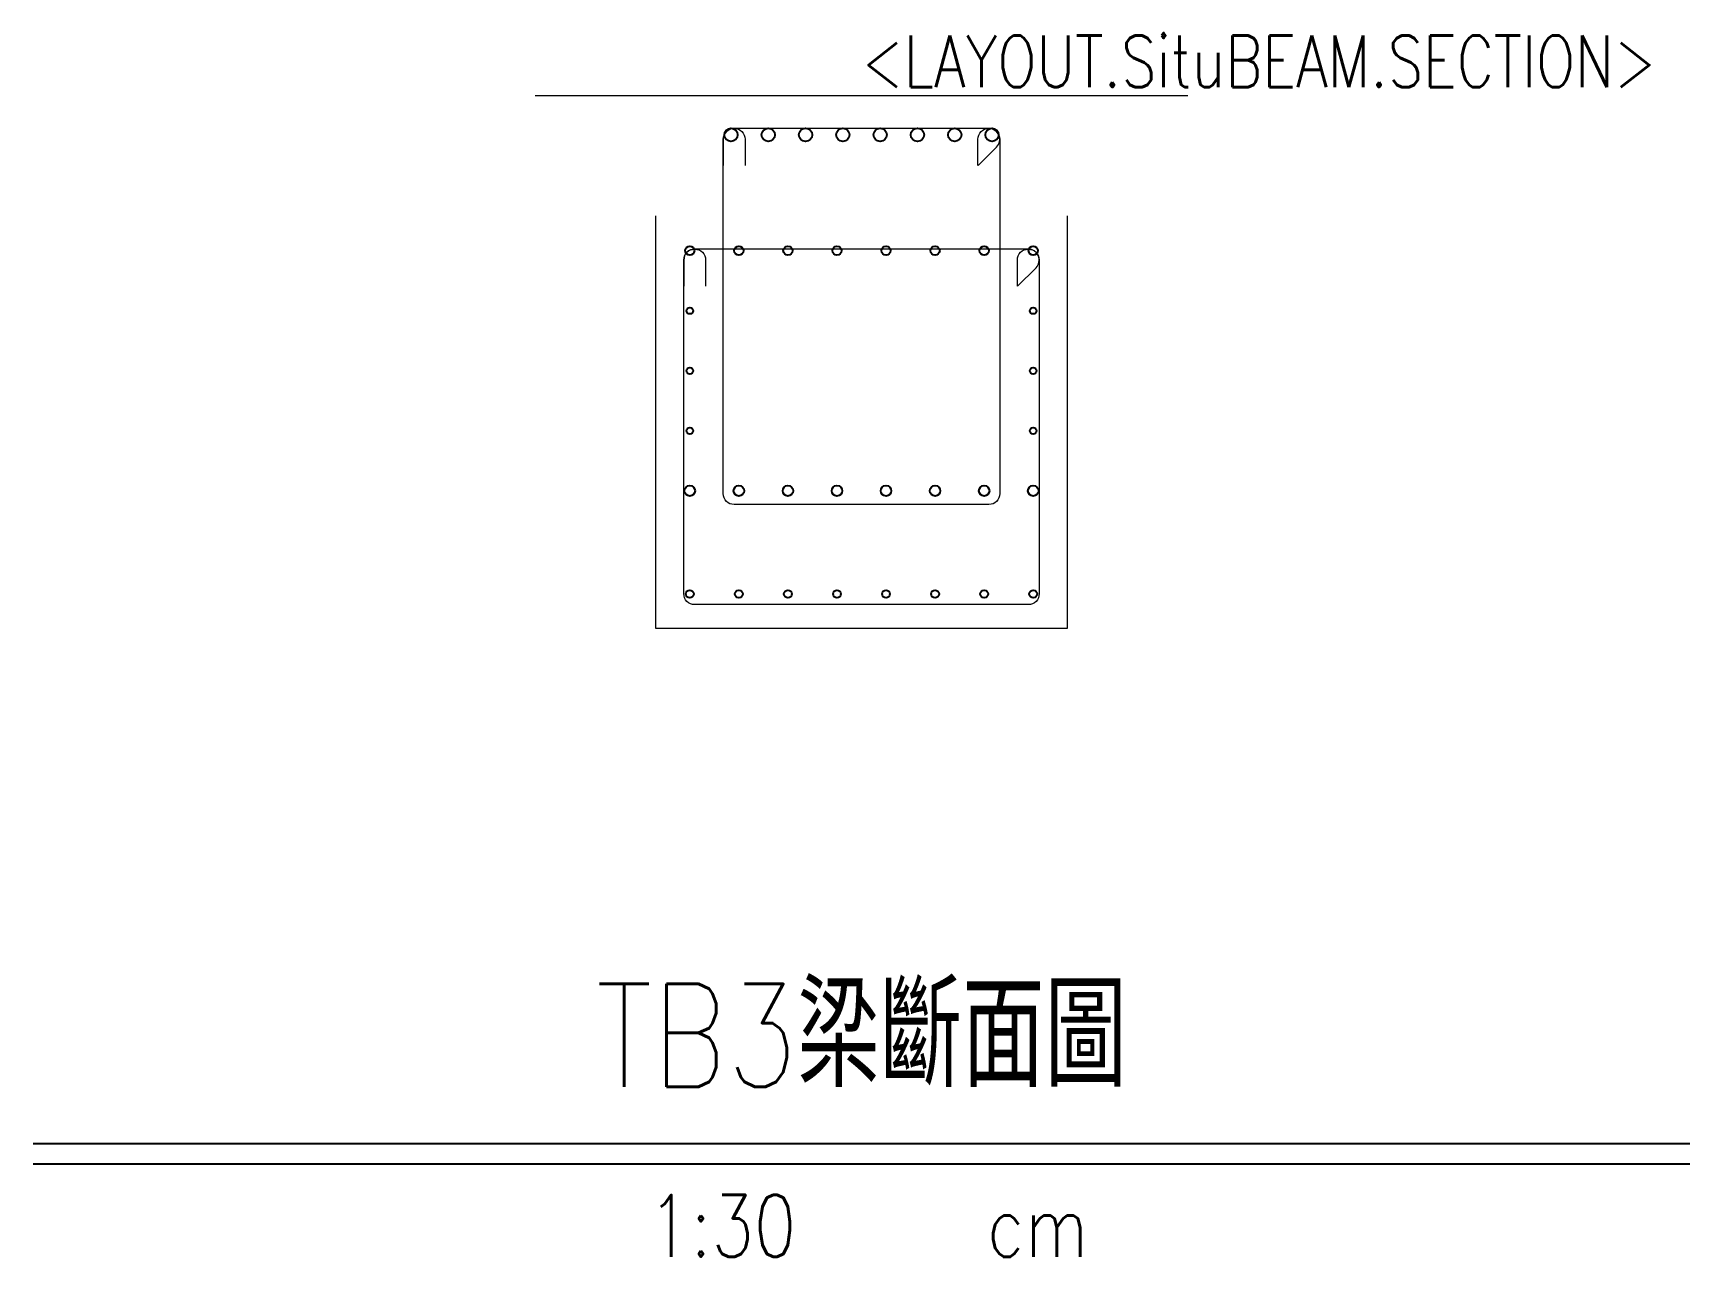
# Model space of a CAD drawing. Extents: x -4754 to 4976, y -19960 to 3841.
# Drawn here: x 4493.4 to 4975.8, y -180.8 to 175.4 of the extents above; entities that cross this region are included whole.
import ezdxf
from ezdxf.enums import TextEntityAlignment as Align

# ---------------------------------------------------------------- set-up
doc = ezdxf.new("R2010")
doc.units = 0
doc.header["$LTSCALE"] = 3
doc.layers.get('0').update_dxf_attribs({"linetype": 'CONTINUOUS'})
doc.layers.add('HB_0', color=7, linetype='CONTINUOUS', transparency=0.5)
for name, color, linetype in [('HB_TXT_CTEXT', 2, 'CONTINUOUS'), ('RCAD.PARM.Treatle', 2, 'CONTINUOUS'), ('鋼筋', 3, 'CONTINUOUS')]:
    doc.layers.add(name, color=color, linetype=linetype)
doc.styles.get("Standard").update_dxf_attribs({"font": 'ROMANS.shx', "width": 0.8, "bigfont": 'chineset.shx'})

# ---------------------------------------------------------------- blocks, each defined once
blk = doc.blocks.new('title_beam')
at = {"color": 3, "linetype": 'Continuous'}
blk.add_line((-241.2, 0), (241.2, 0), dxfattribs=at)
at = {"color": 1, "linetype": 'Continuous'}
blk.add_line((-241.2, -6), (241.2, -6), dxfattribs=at)
at = {"color": 3, "linetype": 'Continuous', "width": 0.8}
blk.add_attdef('TITLE', text='', height=30, dxfattribs=at).set_placement((0, 33), align=Align.MIDDLE)
at = {"linetype": 'Continuous', "width": 0.8}
blk.add_attdef('SCALE', text='', height=18, dxfattribs=at).set_placement((-40.57, -24), align=Align.MIDDLE)
blk.add_attdef('CM', (36.47, -33.03), '', height=18, dxfattribs=at)
blk = doc.blocks.new('C')
at = {"color": 3, "linetype": 'Continuous'}
blk.add_circle((0, 0), 1.2, dxfattribs=at)

msp = doc.modelspace()

# ---------------------------------------------------------------- linework, layer by layer
at = {"layer": 'HB_0', "lineweight": 5}
msp.add_line((4639.573, 157.212, 399.995), (4829.573, 157.212, 399.995), dxfattribs=at)
msp.add_polyline3d([(4674.573, 122.212, 399.995), (4674.573, 2.212, 399.995), (4794.573, 2.212, 399.995), (4794.573, 122.212, 399.995)], dxfattribs=at)
at = {"layer": '鋼筋', "lineweight": 5}
for p, q in [((4771.643, 147.682, 53.068), (4697.503, 147.682, 53.068)), ((4694.328, 144.507, 53.084), (4694.328, 136.887, 53.123)), ((4694.328, 41.362, 52.333), (4694.328, 144.501, 51.814)), ((4700.678, 144.501, 51.814), (4700.678, 136.881, 51.853)), ((4768.468, 136.881, 51.853), (4768.468, 144.501, 51.814)), ((4768.5, 136.874, 53.123), (4773.888, 142.262, 53.096)), ((4774.818, 144.501, 51.814), (4774.818, 41.362, 52.333)), ((4783.143, 112.541, 130.706), (4686.003, 112.541, 130.706)), ((4682.828, 109.366, 130.722), (4682.828, 101.746, 130.761)), ((4682.828, 12.222, 129.941), (4682.828, 109.36, 129.452)), ((4689.178, 109.36, 129.452), (4689.178, 101.74, 129.491)), ((4779.968, 101.74, 129.491), (4779.968, 109.36, 129.452)), ((4780, 101.733, 130.761), (4785.388, 107.121, 130.733)), ((4786.318, 109.36, 129.452), (4786.318, 12.222, 129.941)), ((4771.643, 38.187, 52.349), (4697.503, 38.187, 52.349)), ((4783.143, 9.047, 129.957), (4686.003, 9.047, 129.957))]:
    msp.add_line(p, q, dxfattribs=at)
at = {"layer": '鋼筋', "lineweight": 5, "extrusion": (1.23285e-18, 0.005033, 0.999987)}
for centre in [(4697.503, 144.238, 53.811), (4686.003, 108.707, 131.271)]:
    msp.add_arc(centre, 3.175, 90, 180, dxfattribs=at)
at = {"layer": '鋼筋', "lineweight": 5, "extrusion": (-1.23285e-18, -0.005033, -0.999987)}
for centre, start, end in [((-4697.503, 144.238, -52.541), 0, 180), ((-4771.643, 144.238, -52.541), 0, 180), ((-4686.003, 108.707, -130.001), 0, 180), ((-4783.143, 108.707, -130.001), 0, 180), ((-4697.503, 41.098, -52.541), 270, 0), ((-4771.643, 41.098, -52.541), 180, 270), ((-4686.003, 11.568, -130.001), 270, 0), ((-4783.143, 11.568, -130.001), 180, 270)]:
    msp.add_arc(centre, 3.175, start, end, dxfattribs=at)
at = {"layer": '鋼筋', "lineweight": 5, "extrusion": (1.73472e-18, 0.005033, 0.999987)}
for centre in [(4771.643, 144.238, 53.811), (4783.143, 108.707, 131.271)]:
    msp.add_arc(centre, 3.175, 315, 90, dxfattribs=at)

# ---------------------------------------------------------------- block references
at = {"layer": 'HB_TXT_CTEXT', "linetype": 'Continuous'}
msp.add_blockref('title_beam', (4734.573, -147.788, 399.995), dxfattribs=at).add_auto_attribs({'TITLE': 'TB3梁斷面圖', 'SCALE': '1:30', 'CM': 'cm'})
at = {"layer": '鋼筋', "linetype": 'Continuous'}
for p, xscale, yscale, zscale in [((4696.573, 145.82, 123.559), 1.61, 1.61, 1.61), ((4707.431, 145.82, 123.559), 1.61, 1.61, 1.61), ((4718.288, 145.82, 123.559), 1.61, 1.61, 1.61), ((4729.145, 145.82, 123.559), 1.61, 1.61, 1.61), ((4740.002, 145.82, 123.559), 1.61, 1.61, 1.61), ((4750.859, 145.82, 123.559), 1.61, 1.61, 1.61), ((4761.716, 145.82, 123.559), 1.61, 1.61, 1.61), ((4772.573, 145.82, 123.559), 1.61, 1.61, 1.61), ((4684.573, 112.111, 379.671), 1.11, 1.11, 1.11), ((4698.859, 112.111, 379.671), 1.11, 1.11, 1.11), ((4713.145, 112.111, 379.671), 1.11, 1.11, 1.11), ((4727.431, 112.111, 379.671), 1.11, 1.11, 1.11), ((4741.716, 112.111, 379.671), 1.11, 1.11, 1.11), ((4756.002, 112.111, 379.671), 1.11, 1.11, 1.11), ((4770.288, 112.111, 379.671), 1.11, 1.11, 1.11), ((4784.573, 112.111, 379.671), 1.11, 1.11, 1.11), ((4684.573, 94.608, 377.53), 0.795, 0.795, 0.795), ((4784.573, 94.608, 377.53), 0.795, 0.795, 0.795), ((4684.573, 77.116, 377.618), 0.795, 0.795, 0.795), ((4784.573, 77.116, 377.618), 0.795, 0.795, 0.795), ((4684.573, 59.624, 377.706), 0.795, 0.795, 0.795), ((4784.573, 59.624, 377.706), 0.795, 0.795, 0.795), ((4684.573, 42.181, 384.859), 1.27, 1.27, 1.27), ((4698.859, 42.181, 384.859), 1.27, 1.27, 1.27), ((4713.145, 42.181, 384.859), 1.27, 1.27, 1.27), ((4727.431, 42.181, 384.859), 1.27, 1.27, 1.27), ((4741.716, 42.181, 384.859), 1.27, 1.27, 1.27), ((4756.002, 42.181, 384.859), 1.27, 1.27, 1.27), ((4770.288, 42.181, 384.859), 1.27, 1.27, 1.27), ((4784.573, 42.181, 384.859), 1.27, 1.27, 1.27), ((4684.573, 12.152, 381.226), 0.955, 0.955, 0.955), ((4698.859, 12.152, 381.226), 0.955, 0.955, 0.955), ((4713.145, 12.152, 381.226), 0.955, 0.955, 0.955), ((4727.431, 12.152, 381.226), 0.955, 0.955, 0.955), ((4741.716, 12.152, 381.226), 0.955, 0.955, 0.955), ((4756.002, 12.152, 381.226), 0.955, 0.955, 0.955), ((4770.288, 12.152, 381.226), 0.955, 0.955, 0.955), ((4784.573, 12.152, 381.226), 0.955, 0.955, 0.955)]:
    msp.add_blockref('C', p, dxfattribs=dict(at, xscale=xscale, yscale=yscale, zscale=zscale))

# ---------------------------------------------------------------- texts
at = {"layer": 'RCAD.PARM.Treatle', "color": 4, "linetype": 'Continuous', "width": 0.8}
msp.add_text('<LAYOUT.SituBEAM.SECTION>', height=15, rotation=360, dxfattribs=at).set_placement((4734.573, 155.198), align=Align.BOTTOM_LEFT)

doc.saveas('drawing.dxf')
